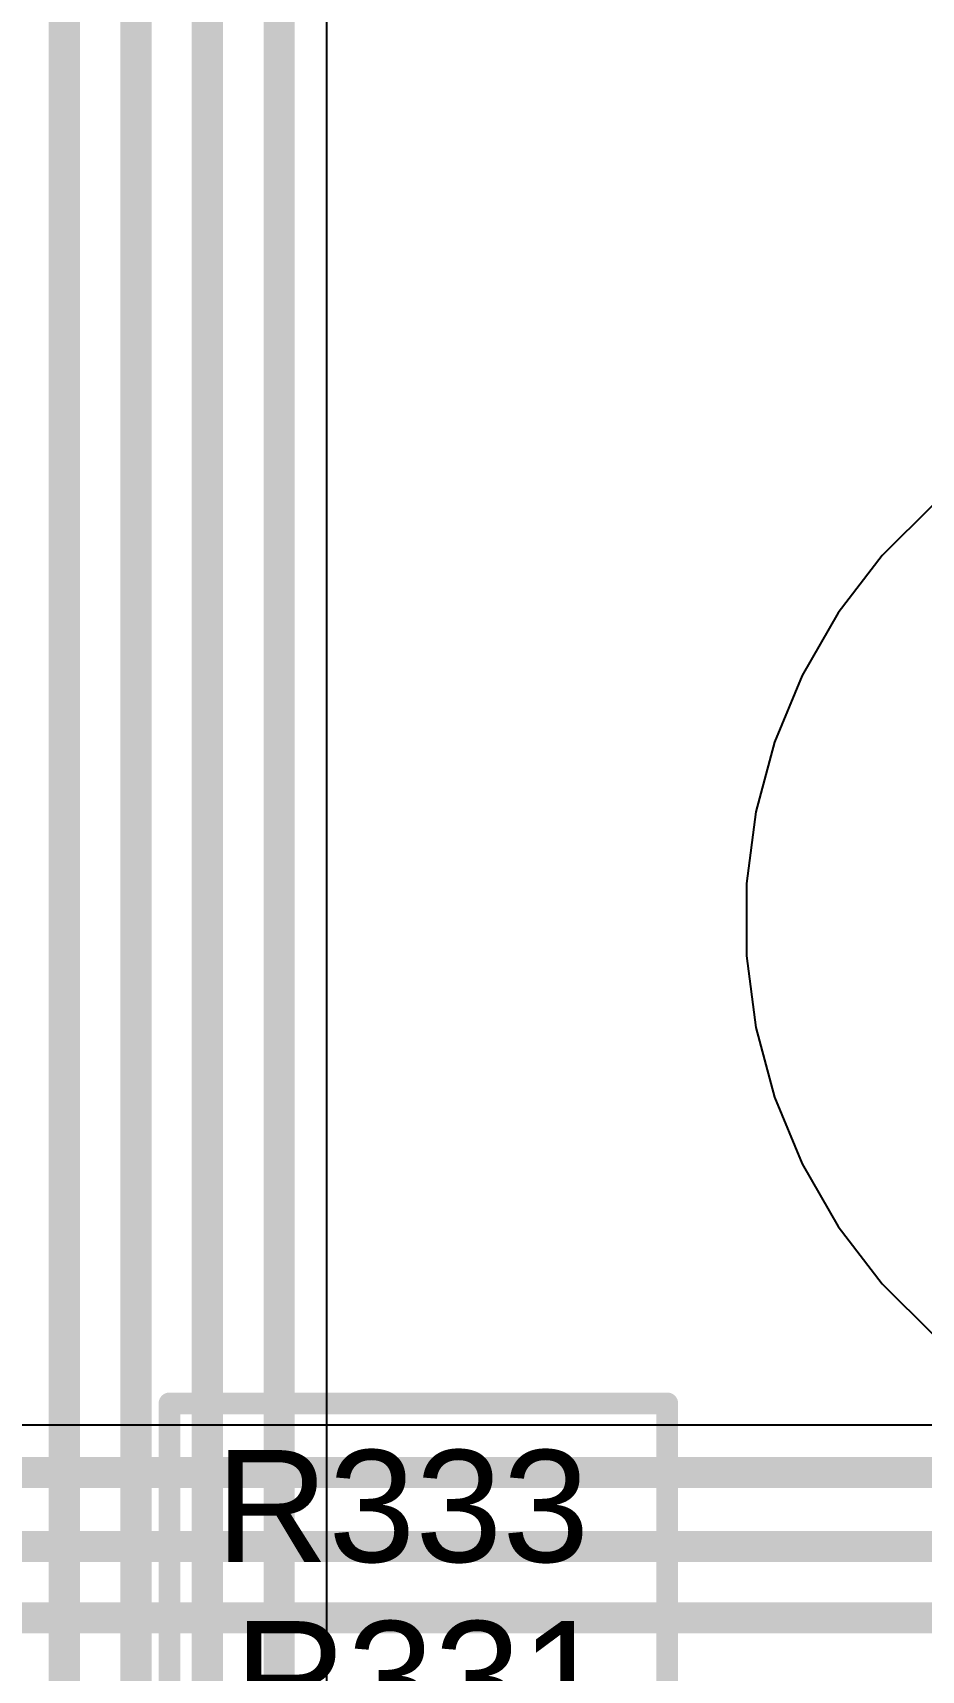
# Model space of a CAD drawing. Header units: inches. Extents: x -11 to 5428, y 0 to 5423.
# Drawn here: x 101.27 to 108.53, y 30.84 to 44.21 of the extents above; entities that cross this region are included whole.
import ezdxf

# ---------------------------------------------------------------- set-up
doc = ezdxf.new("R2010")
doc.units = ezdxf.units.IN
for name, color, linetype in [('Bottom Layer', 5, 'Continuous'), ('Top Layer', 1, 'Continuous'), ('Top Overlay', 2, 'Continuous')]:
    doc.layers.add(name, color=color, linetype=linetype)
doc.styles.add('Arial', font='', dxfattribs={"height": 0.2})
doc.styles.get('Arial').set_extended_font_data('Arial')

msp = doc.modelspace()

# ---------------------------------------------------------------- linework, layer by layer
at = {"layer": 'Bottom Layer'}
for p, q in [((103.67088232, 29.1441632), (103.67088232, 45.45397564)), ((108.6246113, 40.35653854), (108.20749504, 39.93942228)), ((108.6246113, 40.35653854), (108.20749504, 39.93942228)), ((108.20749504, 39.93942228), (107.84839238, 39.47142982)), ((108.20749504, 39.93942228), (107.84839238, 39.47142982)), ((107.84839238, 39.47142982), (107.55344758, 38.96056724)), ((107.84839238, 39.47142982), (107.55344758, 38.96056724)), ((107.55344758, 38.96056724), (107.32770508, 38.41557976)), ((107.55344758, 38.96056724), (107.32770508, 38.41557976)), ((107.32770508, 38.41557976), (107.17503076, 37.84578918)), ((107.32770508, 38.41557976), (107.17503076, 37.84578918)), ((107.17503076, 37.84578918), (107.09803574, 37.26094402)), ((107.17503076, 37.84578918), (107.09803574, 37.26094402)), ((107.09803574, 37.26094402), (107.09803574, 36.96599922)), ((107.09803574, 37.26094402), (107.09803574, 36.67105188)), ((107.09803574, 36.96599922), (107.09803574, 36.96599922)), ((107.09803574, 36.96599922), (107.09803574, 36.67105188)), ((107.09803574, 36.67105188), (107.17503076, 36.08620671999999)), ((107.09803574, 36.67105188), (107.17503076, 36.08620671999999)), ((107.17503076, 36.08620671999999), (107.32770508, 35.51641614)), ((107.17503076, 36.08620671999999), (107.32770508, 35.51641614)), ((107.32770508, 35.51641614), (107.55344758, 34.97142866)), ((107.32770508, 35.51641614), (107.55344758, 34.97142866)), ((107.55344758, 34.97142866), (107.84839238, 34.46056608)), ((107.55344758, 34.97142866), (107.84839238, 34.46056608)), ((107.84839238, 34.46056608), (108.20749504, 33.99257361999999)), ((107.84839238, 34.46056608), (108.20749504, 33.99257361999999)), ((108.20749504, 33.99257361999999), (108.6246113, 33.57545736)), ((108.20749504, 33.99257361999999), (108.6246113, 33.57545736))]:
    msp.add_line(p, q, dxfattribs=at)
for points in [[(101.5283085, 27.0284956, 0.254, 0.254, 0), (101.5283085, 65.34528714, 0.254, 0.254, 0)], [(102.11401726, 27.27358782, 0.254, 0.254, 0), (102.11401726, 65.1026765, 0.254, 0.254, 0)], [(102.69571282, 28.70529692, 0.254, 0.254, 0), (102.69571282, 64.8617321, 0.254, 0.254, 0)], [(103.28241726, 28.98325674, 0.254, 0.254, 0), (103.28241726, 64.61870997999999, 0.254, 0.254, 0)]]:
    msp.add_lwpolyline(points, format="xyseb", dxfattribs=at)
at = {"layer": 'Top Layer'}
for p, q in [((108.6246113, 40.35653854), (108.20749504, 39.93942228)), ((108.6246113, 40.35653854), (108.20749504, 39.93942228)), ((108.20749504, 39.93942228), (107.84839238, 39.47142982)), ((108.20749504, 39.93942228), (107.84839238, 39.47142982)), ((107.84839238, 39.47142982), (107.55344758, 38.96056724)), ((107.84839238, 39.47142982), (107.55344758, 38.96056724)), ((107.55344758, 38.96056724), (107.32770508, 38.41557976)), ((107.55344758, 38.96056724), (107.32770508, 38.41557976)), ((107.32770508, 38.41557976), (107.17503076, 37.84578918)), ((107.32770508, 38.41557976), (107.17503076, 37.84578918)), ((107.17503076, 37.84578918), (107.09803574, 37.26094402)), ((107.17503076, 37.84578918), (107.09803574, 37.26094402)), ((107.09803574, 37.26094402), (107.09803574, 36.96599922)), ((107.09803574, 37.26094402), (107.09803574, 36.67105188)), ((107.09803574, 36.96599922), (107.09803574, 36.96599922)), ((107.09803574, 36.96599922), (107.09803574, 36.67105188)), ((107.09803574, 36.67105188), (107.17503076, 36.08620671999999)), ((107.09803574, 36.67105188), (107.17503076, 36.08620671999999)), ((107.17503076, 36.08620671999999), (107.32770508, 35.51641614)), ((107.17503076, 36.08620671999999), (107.32770508, 35.51641614)), ((107.32770508, 35.51641614), (107.55344758, 34.97142866)), ((107.32770508, 35.51641614), (107.55344758, 34.97142866)), ((107.55344758, 34.97142866), (107.84839238, 34.46056608)), ((107.55344758, 34.97142866), (107.84839238, 34.46056608)), ((107.84839238, 34.46056608), (108.20749504, 33.99257361999999)), ((107.84839238, 34.46056608), (108.20749504, 33.99257361999999)), ((108.20749504, 33.99257361999999), (108.6246113, 33.57545736)), ((108.20749504, 33.99257361999999), (108.6246113, 33.57545736)), ((109.34126214, 32.83815632), (95.6924172, 32.83815632))]:
    msp.add_line(p, q, dxfattribs=at)
for points in [[(21.8910281, 32.44969125999999, 0.254, 0.254, 0), (121.50209126, 32.44969125999999, 0.254, 0.254, 0)], [(27.44619606, 31.84508998, 0.254, 0.254, 0), (121.7525251, 31.84508998, 0.254, 0.254, 0)], [(32.3072125, 31.2629423, 0.254, 0.254, 0), (121.99365746, 31.2629423, 0.254, 0.254, 0)]]:
    msp.add_lwpolyline(points, format="xyseb", dxfattribs=at)
at = {"layer": 'Top Overlay'}
for points in [[(102.3874127, 33.01461012, 0.1778, 0.1778, 0), (106.4514127, 33.01461012, 0.1778, 0.1778, 0)], [(102.3874127, 28.2702127, 0.1778, 0.1778, 0), (102.3874127, 33.01461012, 0.1778, 0.1778, 0)], [(106.4514127, 28.2702127, 0.1778, 0.1778, 0), (106.4514127, 33.01461012, 0.1778, 0.1778, 0)]]:
    msp.add_lwpolyline(points, format="xyseb", dxfattribs=at)
for points in [[(102.3429627, 33.01461012, 0.08889999999999999, 0.08889999999999999, 1), (102.4318627, 33.01461012, 0.08889999999999999, 0.08889999999999999, 1)], [(102.3429627, 33.01461012, 0.08889999999999999, 0.08889999999999999, 1), (102.4318627, 33.01461012, 0.08889999999999999, 0.08889999999999999, 1)], [(106.4069627, 33.01461012, 0.08889999999999999, 0.08889999999999999, 1), (106.4958627, 33.01461012, 0.08889999999999999, 0.08889999999999999, 1)], [(106.4069627, 33.01461012, 0.08889999999999999, 0.08889999999999999, 1), (106.4958627, 33.01461012, 0.08889999999999999, 0.08889999999999999, 1)]]:
    msp.add_lwpolyline(points, format="xyseb", close=True, dxfattribs=at)

# ---------------------------------------------------------------- texts
at = {"layer": 'Top Overlay', "style": 'Arial'}
for s, p in [('R333', (102.76184426, 31.71919234)), ('R331', (102.914196, 30.32219234))]:
    msp.add_text(s, height=0.9143999999999999, dxfattribs=at).set_placement(p)

doc.saveas('drawing.dxf')
